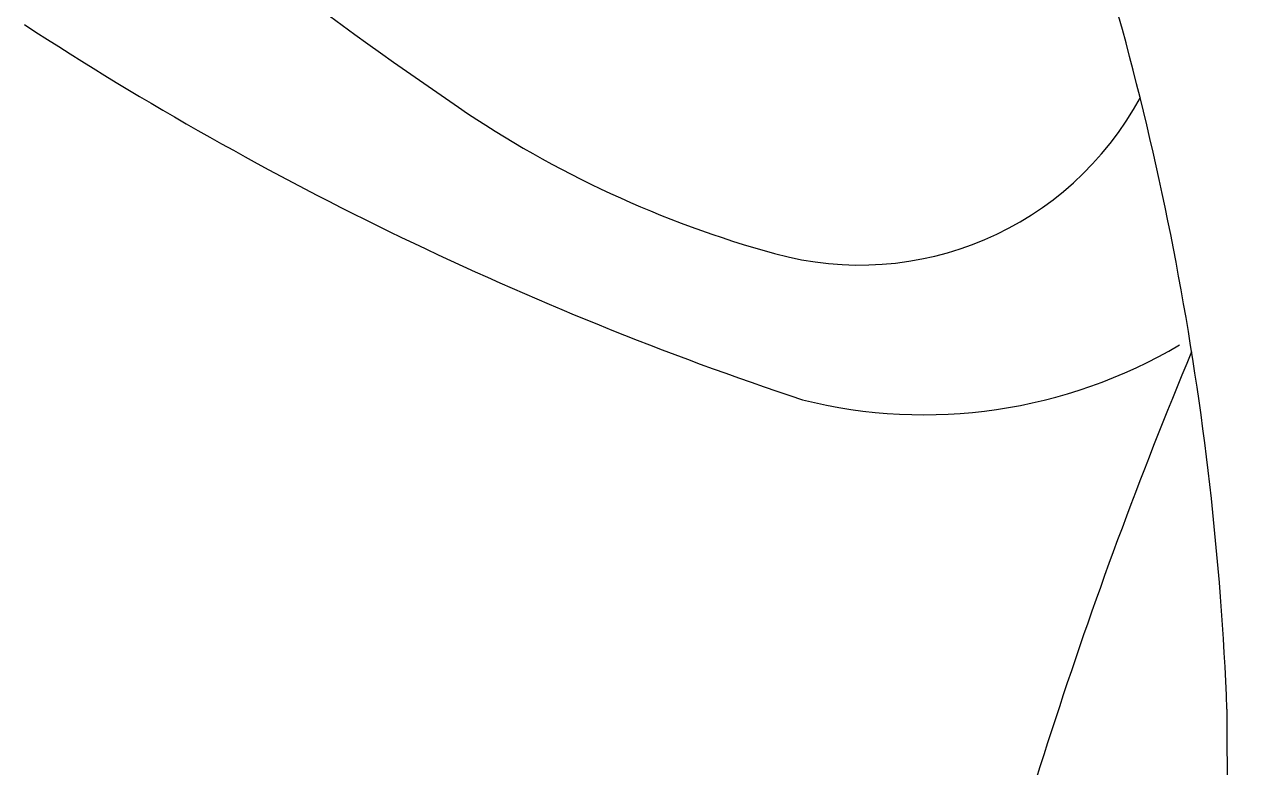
# Model space of a CAD drawing. Extents: x 646 to 726, y 789 to 934.
# Drawn here: x 692.61 to 700.38, y 823.82 to 828.51 of the extents above; entities that cross this region are included whole.
import ezdxf

# ---------------------------------------------------------------- set-up
doc = ezdxf.new("R2010")
doc.units = 0
doc.header["$MEASUREMENT"] = 0
doc.layers.add('1', color=4, linetype='Continuous')
doc.layers.add('1_CYAN', color=4, linetype='Continuous')

# ---------------------------------------------------------------- blocks, each defined once
blk = doc.blocks.new('BOLT')
at = {"layer": '1_CYAN', "color": 3, "linetype": 'Continuous'}
for centre, radius, start, end in [((64.2137, 40.0759), 26.8116, 228.94721, 235.76831), ((34.8225, 13.3568), 19.1714, 2.26477, 19.22859), ((57.9751, 36.185), 21.1982, 236.88755, 251.65075), ((51.6609, 18.9284), 2.0145, 254.5842, 331.58387), ((52.9122, 23.4661), 6.7215, 235.76831, 254.5842), ((52.0691, 19.1333), 3.1631, 255.95964, 300.61372), ((71.4316, 13.9499), 17.4535, 179.45997, 188.37348)]:
    blk.add_arc(centre, radius, start, end, dxfattribs=at)
at = {"layer": '1_CYAN', "color": 2, "linetype": 'Continuous'}
blk.add_arc((82.3195, 4.4415), 30.9533, 157.34012, 166.76868, dxfattribs=at)

msp = doc.modelspace()

# ---------------------------------------------------------------- block references
at = {"layer": '1'}
msp.add_blockref('BOLT', (646.2137, 810.0771), dxfattribs=at)

doc.saveas('drawing.dxf')
